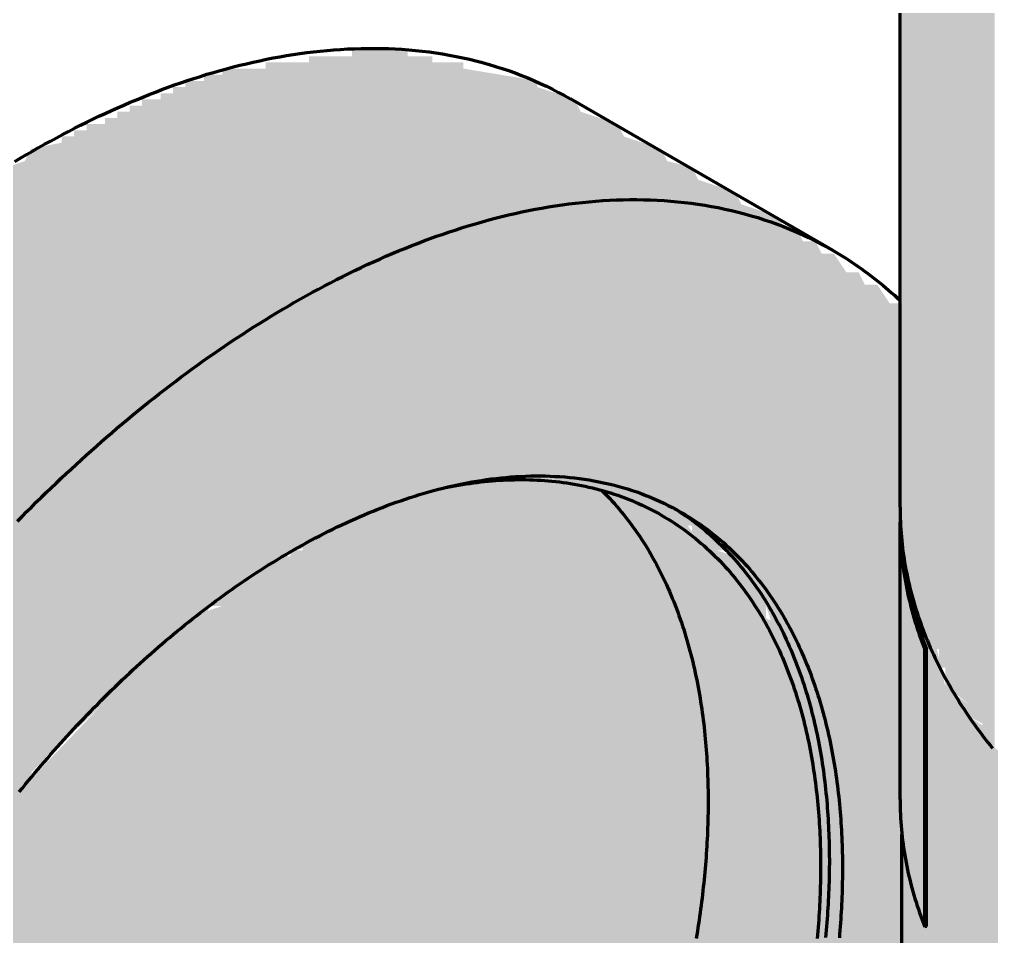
# Model space of a CAD drawing. Header units: millimetres. Extents: x 0 to 420, y 0 to 297.
# Drawn here: x 203.87 to 219.61, y 181.91 to 196.76 of the extents above; entities that cross this region are included whole.
import ezdxf

# ---------------------------------------------------------------- set-up
doc = ezdxf.new("R2010")
doc.units = ezdxf.units.MM
doc.layers.add('01-VISIBLE', color=7, linetype='CONTINUOUS', lineweight=70)
doc.layers.add('13-GRAFICA', color=30, linetype='CONTINUOUS', lineweight=18)

msp = doc.modelspace()

# ---------------------------------------------------------------- hatches: boundary and pattern name
at = {"layer": '13-GRAFICA', "true_color": 0xb21820}
h = msp.add_hatch(color=7, dxfattribs=at)
h.dxf.hatch_style = 1
h.paths.add_polyline_path([(218.4581, 181.1606), (218.3581, 181.1606), (218.2581, 180.8606), (218.1581, 180.8606), (218.1581, 183.6606), (218.2581, 183.6606), (218.2581, 183.1606), (218.3581, 183.1606), (218.3581, 205.5606), (218.2581, 205.5606), (218.2581, 206.2606), (218.1581, 206.2606), (218.1581, 228.5606), (218.2581, 228.5606), (218.4581, 226.5606), (218.4581, 186.7606), (218.4581, 182.1606), (218.4581, 181.3606)])
h = msp.add_hatch(color=7, dxfattribs=at)
h.dxf.hatch_style = 1
h.paths.add_polyline_path([(218.5581, 226.5106), (218.5581, 204.6606), (218.5581, 186.8606), (218.5581, 186.7606), (218.4581, 186.7606), (218.4581, 226.5606)])
h = msp.add_hatch(color=7, dxfattribs=at)
h.dxf.hatch_style = 1
h.paths.add_polyline_path([(219.7581, 224.4606), (219.7581, 224.2606), (219.8581, 224.2606), (221.2581, 222.7606), (221.3581, 222.7606), (221.3581, 201.1606), (221.1581, 201.1606), (220.9581, 201.4606), (220.7581, 201.4606), (220.7581, 201.5606), (220.1581, 202.0606), (220.1581, 202.2606), (219.6581, 202.6606), (219.6581, 184.9606), (220.0581, 184.6606), (220.0581, 184.4606), (220.4581, 184.1606), (220.4581, 183.9606), (220.6581, 183.9606), (220.7581, 183.7606), (220.9581, 183.7606), (221.1581, 183.4606), (221.3581, 183.4606), (221.3581, 183.0606), (221.3581, 179.2606), (221.3581, 172.1939), (220.8581, 172.3606), (220.7581, 172.5606), (220.1581, 172.7606), (220.0581, 172.9606), (219.6581, 173.0606), (219.5581, 173.2606), (219.5581, 185.2606), (219.5581, 202.9606), (219.5581, 224.5606)])
at = {"layer": '13-GRAFICA', "true_color": 0xffffff}
h = msp.add_hatch(color=7, dxfattribs=at)
h.dxf.hatch_style = 1
h.paths.add_polyline_path([(218.2581, 206.2606), (218.2581, 205.5606), (218.3581, 205.5606), (218.3581, 187.7606), (218.2581, 187.7606), (218.2581, 188.0606), (218.1581, 188.0606), (218.1581, 206.2606)])
h = msp.add_hatch(color=7, dxfattribs=at)
h.dxf.hatch_style = 1
h.paths.add_polyline_path([(219.4581, 185.2606), (219.4581, 185.3606), (219.2581, 185.4606), (219.2581, 185.6606), (218.8581, 185.9606), (218.8581, 186.2606), (218.7581, 186.2606), (218.7581, 186.5606), (218.6581, 186.5606), (218.6581, 186.8606), (218.5581, 186.8606), (218.5581, 204.6606), (218.6581, 204.6606), (218.6581, 204.3606), (218.7581, 204.3606), (218.7581, 204.0606), (218.8581, 204.0606), (218.9581, 203.5606), (219.0581, 203.5606), (219.0581, 203.4606), (219.3581, 203.2606), (219.3581, 203.0606), (219.5581, 202.9606), (219.5581, 185.2606)])
at = {"layer": '13-GRAFICA', "true_color": 0x202020}
h = msp.add_hatch(color=7, dxfattribs=at)
h.dxf.hatch_style = 1
h.paths.add_polyline_path([(199.9581, 169.5606), (200.1581, 168.9606), (200.3581, 168.8606), (200.3581, 168.6606), (200.4581, 168.6606), (200.4581, 168.4606), (200.6581, 168.3606), (200.6581, 168.1606), (200.8581, 168.0606), (200.8581, 167.8606), (200.9581, 167.8606), (201.1581, 167.5606), (201.3581, 167.5606), (201.5581, 167.2606), (201.7581, 167.2606), (201.8581, 167.0606), (202.0581, 167.0606), (202.1581, 166.8606), (202.4581, 166.8606), (202.4581, 166.7606), (204.1581, 166.4606), (204.1581, 166.5606), (204.8581, 166.5606), (204.8581, 166.6606), (206.0581, 166.7606), (206.0581, 166.8606), (206.2581, 166.8606), (206.2581, 166.9606), (206.4581, 166.9606), (206.4581, 167.0606), (206.7581, 167.0606), (206.7581, 167.1606), (206.9581, 167.1606), (206.9581, 167.2606), (207.1581, 167.2606), (207.1581, 167.3606), (207.4581, 167.3606), (207.4581, 167.4606), (207.6581, 167.4606), (207.6581, 167.5606), (208.2581, 167.7606), (208.3581, 167.9606), (208.5581, 167.9606), (208.5581, 168.0606), (208.6581, 168.0606), (208.7581, 168.2606), (208.9581, 168.2606), (209.1581, 168.5606), (209.3581, 168.5606), (209.3581, 168.6606), (209.6581, 168.7606), (209.8581, 169.0606), (210.0581, 169.0606), (210.0581, 169.1606), (212.3581, 171.3606), (212.3581, 171.5606), (212.6581, 171.7606), (212.6581, 171.9606), (212.7581, 171.9606), (212.8581, 172.2606), (213.1581, 172.4606), (213.1581, 172.6606), (213.4581, 172.8606), (213.4581, 173.0606), (213.5581, 173.0606), (213.6581, 172.8606), (214.2581, 172.6606), (214.3581, 172.4606), (214.7581, 172.3606), (214.8581, 172.1606), (215.4581, 171.9606), (215.5581, 171.7606), (216.1581, 171.5606), (216.1581, 171.3606), (215.9581, 171.2606), (215.9581, 171.0606), (215.8581, 171.0606), (215.8581, 170.9606), (215.6581, 170.8606), (215.6581, 170.6606), (215.3581, 170.4606), (215.3581, 170.2606), (215.2581, 170.2606), (215.1581, 169.9606), (214.8581, 169.7606), (214.8581, 169.5606), (214.5581, 169.3606), (214.5581, 169.1606), (214.4581, 169.1606), (214.3581, 168.8606), (214.0581, 168.6606), (214.0581, 168.4606), (213.9581, 168.4606), (211.1581, 165.5606), (210.9581, 165.5606), (210.8581, 165.3606), (210.6581, 165.3606), (210.4581, 165.0606), (210.2581, 165.0606), (210.0581, 164.7606), (209.8581, 164.7606), (209.7581, 164.5606), (209.5581, 164.5606), (209.3581, 164.2606), (209.1581, 164.2606), (209.0581, 164.0606), (208.8581, 164.0606), (208.8581, 163.9606), (208.7581, 163.9606), (208.6581, 163.7606), (208.4581, 163.7606), (208.3581, 163.5606), (208.1581, 163.5606), (208.1581, 163.4606), (207.9581, 163.4606), (207.9581, 163.3606), (207.6581, 163.3606), (207.6581, 163.2606), (207.4581, 163.2606), (207.4581, 163.1606), (207.2581, 163.1606), (207.2581, 163.0606), (206.9581, 163.0606), (206.9581, 162.9606), (206.7581, 162.9606), (206.7581, 162.8606), (206.5581, 162.8606), (206.5581, 162.7606), (206.3581, 162.7606), (206.3581, 162.6606), (206.0581, 162.6606), (206.0581, 162.5606), (205.8581, 162.5606), (205.8581, 162.4606), (205.6581, 162.4606), (205.6581, 162.3606), (205.3581, 162.3606), (205.3581, 162.2606), (204.1581, 162.1606), (204.1581, 162.0606), (203.3581, 162.0606), (203.3581, 161.9606), (202.6581, 161.9606), (202.6581, 161.8606), (202.4581, 161.8606), (202.4581, 161.9606), (201.9581, 161.9606), (201.9581, 162.0606), (201.0581, 162.1606), (201.0581, 162.2606), (200.6581, 162.2606), (200.6581, 162.3606), (200.1581, 162.3606), (200.1581, 162.4606), (199.5581, 162.6606), (199.4581, 162.8606), (198.8581, 163.0606), (198.7581, 163.2606), (198.1581, 163.4606), (198.0581, 163.6606), (197.6581, 163.7606), (197.5581, 163.9606), (196.9581, 164.1606), (196.8581, 164.3606), (196.2581, 164.5606), (196.1581, 164.7606), (195.7581, 164.8606), (195.5581, 165.1606), (195.3581, 165.1606), (195.2581, 165.3606), (195.0581, 165.3606), (195.0581, 165.4606), (194.9581, 165.4606), (194.8581, 165.6606), (194.6581, 165.6606), (194.4581, 165.9606), (194.2581, 165.9606), (194.1581, 166.1606), (193.9581, 166.1606), (193.9581, 166.2606), (193.7581, 166.3606), (193.6581, 166.7606), (193.4581, 166.8606), (193.4581, 167.0606), (193.2581, 167.1606), (193.1581, 167.5606), (192.9581, 167.6606), (192.8581, 168.0606), (192.7581, 168.0606), (192.6581, 168.3606), (192.4581, 168.4606), (192.4581, 168.8606), (192.3581, 168.8606), (192.3581, 169.2606), (192.2581, 169.2606), (192.2581, 169.6606), (192.1581, 169.6606), (192.1581, 170.0606), (192.0581, 170.0606), (192.0581, 170.4606), (191.9581, 170.4606), (191.9581, 170.8606), (191.8581, 170.8606), (191.8581, 171.2606), (191.7581, 171.2606), (191.7581, 175.1606), (191.8581, 175.1606), (191.8581, 175.7606), (191.9581, 175.7606), (191.9581, 176.2606), (192.0581, 176.2606), (192.0581, 176.7606), (192.1581, 176.7606), (192.1581, 177.2606), (192.2581, 177.2606), (192.2581, 177.8606), (192.3581, 177.8606), (192.4581, 178.7606), (192.5581, 178.7606), (192.7581, 179.6606), (192.8581, 179.6606), (192.8581, 179.8606), (192.9581, 179.8606), (192.9581, 180.1606), (193.0581, 180.1606), (193.2581, 181.0606), (193.3581, 181.0606), (193.3581, 181.2606), (193.4581, 181.2606), (193.6581, 182.1606), (193.7581, 182.1606), (193.7581, 182.3606), (193.8581, 182.3606), (193.8581, 182.6606), (193.9581, 182.6606), (194.0581, 183.0606), (194.2581, 183.1606), (194.2581, 183.3606), (194.3581, 183.3606), (194.3581, 183.5606), (194.4581, 183.5606), (194.4581, 183.7606), (194.5581, 183.7606), (194.5581, 183.9606), (194.6581, 183.9606), (194.6581, 184.1606), (194.7581, 184.1606), (194.9581, 184.7606), (195.1581, 184.8606), (195.1581, 185.0606), (195.2581, 185.0606), (195.2581, 185.2606), (195.3581, 185.2606), (195.3581, 185.4606), (195.4581, 185.4606), (195.4581, 185.6606), (195.5581, 185.6606), (195.7581, 186.2606), (196.0581, 186.4606), (196.0581, 186.6606), (196.2581, 186.7606), (196.2581, 186.9606), (196.3581, 186.9606), (196.3581, 187.0606), (196.5581, 187.1606), (196.5581, 187.3606), (196.8581, 187.5606), (196.8581, 187.7606), (196.9581, 187.7606), (197.0581, 188.0606), (197.3581, 188.2606), (197.3581, 188.4606), (197.6581, 188.6606), (197.6581, 188.8606), (197.7581, 188.8606), (197.8581, 189.1606), (198.1581, 189.3606), (198.1581, 189.5606), (198.2581, 189.5606), (201.3581, 192.7606), (201.5581, 192.7606), (201.6581, 192.9606), (201.8581, 192.9606), (202.0581, 193.2606), (202.2581, 193.2606), (202.3581, 193.4606), (202.5581, 193.4606), (202.7581, 193.7606), (202.9581, 193.7606), (203.0581, 193.9606), (203.2581, 193.9606), (203.4581, 194.2606), (203.6581, 194.2606), (203.6581, 194.3606), (203.9581, 194.4606), (204.0581, 194.6606), (204.5581, 194.7606), (204.5581, 194.8606), (204.7581, 194.8606), (204.7581, 194.9606), (204.9581, 194.9606), (204.9581, 195.0606), (205.2581, 195.0606), (205.2581, 195.1606), (205.4581, 195.1606), (205.4581, 195.2606), (205.6581, 195.2606), (205.6581, 195.3606), (205.8581, 195.3606), (205.8581, 195.4606), (206.1581, 195.4606), (206.1581, 195.5606), (206.3581, 195.5606), (206.3581, 195.6606), (206.5581, 195.6606), (206.5581, 195.7606), (206.8581, 195.7606), (206.8581, 195.8606), (207.1581, 195.8606), (207.1581, 195.9606), (207.8581, 195.9606), (207.8581, 196.0606), (208.5581, 196.0606), (208.5581, 196.1606), (209.2581, 196.1606), (209.2581, 196.2606), (210.1581, 196.2606), (210.1581, 196.1606), (210.5581, 196.1606), (210.5581, 196.0606), (211.0581, 196.0606), (211.0581, 195.9606), (212.2581, 195.7606), (212.2581, 195.6606), (212.8581, 195.4606), (212.9581, 195.2606), (213.5581, 195.0606), (213.6581, 194.8606), (214.2581, 194.6606), (214.3581, 194.4606), (214.7581, 194.3606), (214.8581, 194.1606), (215.4581, 193.9606), (215.5581, 193.7606), (216.1581, 193.5606), (216.2581, 193.3606), (216.4581, 193.3606), (216.5581, 193.1606), (216.7581, 193.1606), (216.8581, 192.9606), (217.0581, 192.9606), (217.2581, 192.6606), (217.4581, 192.6606), (217.5581, 192.4606), (217.7581, 192.4606), (217.9581, 192.1606), (218.1581, 192.1606), (218.1581, 180.7606), (218.0581, 180.7606), (218.0581, 180.5606), (217.8581, 180.4606), (217.8581, 180.2606), (217.6581, 180.1606), (217.6581, 179.9606), (217.5581, 179.9606), (217.5581, 179.7606), (217.3581, 179.6606), (217.3581, 179.4606), (217.1581, 179.3606), (217.1581, 179.1606), (216.9581, 179.0606), (216.9581, 178.8606), (216.7581, 178.7606), (216.7581, 178.5606), (216.5581, 178.4606), (216.5581, 178.2606), (216.3581, 178.1606), (216.3581, 177.9606), (216.1581, 177.8606), (216.1581, 177.6606), (215.9581, 177.5606), (215.9581, 177.3606), (215.7581, 177.2606), (215.8581, 177.7606), (215.9581, 177.7606), (215.9581, 178.0606), (216.0581, 178.0606), (216.0581, 178.3606), (216.1581, 178.3606), (216.2581, 178.8606), (216.3581, 178.8606), (216.3581, 179.1606), (216.4581, 179.1606), (216.5581, 180.2606), (216.6581, 180.2606), (216.6581, 180.7606), (216.7581, 180.7606), (216.7581, 181.2606), (216.8581, 181.2606), (216.8581, 181.7606), (216.9581, 181.7606), (216.9581, 184.3606), (216.8581, 184.3606), (216.8581, 184.7606), (216.7581, 184.7606), (216.7581, 185.1606), (216.6581, 185.1606), (216.6581, 185.5606), (216.5581, 185.5606), (216.4581, 186.4606), (216.2581, 186.5606), (216.1581, 186.9606), (216.0581, 186.9606), (215.9581, 187.2606), (215.7581, 187.3606), (215.6581, 187.7606), (215.4581, 187.8606), (215.3581, 188.1606), (215.1581, 188.1606), (214.9581, 188.4606), (214.7581, 188.4606), (214.7581, 188.5606), (214.6581, 188.5606), (214.5581, 188.7606), (214.3581, 188.7606), (214.2581, 188.9606), (214.0581, 188.9606), (214.0581, 189.0606), (213.5581, 189.0606), (213.5581, 189.1606), (213.1581, 189.1606), (213.1581, 189.2606), (212.6581, 189.2606), (212.6581, 189.3606), (210.6581, 189.1606), (210.6581, 189.0606), (210.2581, 189.0606), (210.2581, 188.9606), (210.0581, 188.9606), (210.0581, 188.8606), (209.7581, 188.8606), (209.7581, 188.7606), (209.5581, 188.7606), (209.5581, 188.6606), (209.3581, 188.6606), (209.3581, 188.5606), (209.1581, 188.5606), (209.1581, 188.4606), (208.8581, 188.4606), (208.8581, 188.3606), (208.6581, 188.3606), (208.6581, 188.2606), (208.0581, 188.0606), (207.8581, 187.7606), (207.6581, 187.7606), (207.5581, 187.5606), (207.3581, 187.5606), (207.1581, 187.2606), (206.9581, 187.2606), (206.8581, 187.0606), (206.6581, 187.0606), (206.4581, 186.7606), (206.2581, 186.7606), (206.2581, 186.6606), (204.0581, 184.5606), (204.0581, 184.3606), (203.7581, 184.1606), (203.7581, 183.9606), (203.5581, 183.8606), (203.5581, 183.6606), (203.2581, 183.4606), (203.2581, 183.2606), (202.9581, 183.0606), (202.9581, 182.8606), (202.7581, 182.7606), (202.7581, 182.5606), (202.6581, 182.5606), (202.6581, 182.4606), (202.4581, 182.3606), (202.4581, 182.1606), (202.2581, 182.0606), (202.2581, 181.8606), (202.1581, 181.8606), (202.1581, 181.6606), (202.0581, 181.6606), (202.0581, 181.4606), (201.9581, 181.4606), (201.9581, 181.2606), (201.8581, 181.2606), (201.6581, 180.6606), (201.4581, 180.5606), (201.4581, 180.3606), (201.3581, 180.3606), (201.3581, 180.1606), (201.2581, 180.1606), (201.2581, 179.9606), (201.1581, 179.9606), (201.1581, 179.7606), (201.0581, 179.7606), (201.0581, 179.5606), (200.9581, 179.5606), (200.9581, 179.3606), (200.8581, 179.3606), (200.8581, 179.0606), (200.7581, 179.0606), (200.7581, 178.7606), (200.6581, 178.7606), (200.6581, 178.5606), (200.5581, 178.5606), (200.5581, 178.2606), (200.4581, 178.2606), (200.2581, 177.3606), (200.1581, 177.3606), (200.0581, 176.8606), (199.9581, 176.8606), (199.8581, 175.9606), (199.7581, 175.9606), (199.7581, 175.3606), (199.6581, 175.3606), (199.6581, 174.8606), (199.5581, 174.8606), (199.5581, 174.3606), (199.4581, 174.3606), (199.4581, 171.2606), (199.5581, 171.2606), (199.5581, 170.8606), (199.6581, 170.8606), (199.6581, 170.4606), (199.7581, 170.4606), (199.7581, 169.9606), (199.8581, 169.9606), (199.8581, 169.5606)])
at = {"layer": '13-GRAFICA', "true_color": 0xa5a8ac}
h = msp.add_hatch(color=7, dxfattribs=at)
h.dxf.hatch_style = 1
h.paths.add_polyline_path([(202.4581, 166.7606), (202.4581, 166.8606), (202.1581, 166.8606), (202.0581, 167.0606), (201.8581, 167.0606), (201.7581, 167.2606), (201.5581, 167.2606), (201.3581, 167.5606), (201.1581, 167.5606), (201.1581, 167.6606), (200.8581, 167.8606), (200.8581, 168.0606), (200.6581, 168.1606), (200.6581, 168.3606), (200.4581, 168.4606), (200.3581, 168.8606), (200.1581, 168.9606), (200.1581, 169.1606), (200.0581, 169.1606), (200.0581, 169.3606), (199.9581, 169.3606), (199.9581, 169.5606), (199.8581, 169.5606), (199.7581, 170.4606), (199.6581, 170.4606), (199.6581, 170.8606), (199.5581, 170.8606), (199.5581, 171.2606), (199.4581, 171.2606), (199.4581, 174.3606), (199.5581, 174.3606), (199.5581, 174.8606), (199.6581, 174.8606), (199.6581, 175.3606), (199.7581, 175.3606), (199.8581, 176.4606), (199.9581, 176.4606), (199.9581, 176.8606), (200.0581, 176.8606), (200.0581, 177.1606), (200.1581, 177.1606), (200.1581, 177.3606), (200.2581, 177.3606), (200.2581, 177.6606), (200.3581, 177.6606), (200.5581, 178.5606), (200.6581, 178.5606), (200.6581, 178.7606), (200.7581, 178.7606), (200.8581, 179.3606), (200.9581, 179.3606), (200.9581, 179.5606), (201.0581, 179.5606), (201.0581, 179.7606), (201.1581, 179.7606), (201.1581, 179.9606), (201.2581, 179.9606), (201.4581, 180.5606), (201.6581, 180.6606), (201.6581, 180.8606), (201.7581, 180.8606), (201.7581, 181.0606), (201.8581, 181.0606), (201.8581, 181.2606), (201.9581, 181.2606), (201.9581, 181.4606), (202.0581, 181.4606), (202.2581, 182.0606), (202.3581, 182.0606), (202.4581, 182.3606), (202.7581, 182.5606), (202.7581, 182.7606), (202.8581, 182.7606), (202.9581, 183.0606), (203.2581, 183.2606), (203.2581, 183.4606), (203.5581, 183.6606), (203.5581, 183.8606), (203.6581, 183.8606), (203.7581, 184.1606), (204.0581, 184.3606), (204.0581, 184.5606), (204.1581, 184.5606), (206.2581, 186.7606), (206.4581, 186.7606), (206.6581, 187.0606), (206.8581, 187.0606), (206.8581, 187.1606), (207.1581, 187.2606), (207.3581, 187.5606), (207.5581, 187.5606), (207.6581, 187.7606), (207.8581, 187.7606), (208.0581, 188.0606), (208.2581, 188.0606), (208.2581, 188.1606), (208.4581, 188.1606), (208.4581, 188.2606), (208.6581, 188.2606), (208.6581, 188.3606), (208.8581, 188.3606), (208.8581, 188.4606), (209.1581, 188.4606), (209.1581, 188.5606), (209.3581, 188.5606), (209.3581, 188.6606), (209.5581, 188.6606), (209.5581, 188.7606), (209.7581, 188.7606), (209.7581, 188.8606), (210.0581, 188.8606), (210.0581, 188.9606), (210.2581, 188.9606), (210.2581, 189.0606), (210.6581, 189.0606), (210.6581, 189.1606), (212.6581, 189.3606), (212.6581, 189.2606), (213.1581, 189.2606), (213.1581, 189.1606), (213.5581, 189.1606), (213.5581, 189.0606), (214.0581, 189.0606), (214.0581, 188.9606), (214.2581, 188.9606), (214.3581, 188.7606), (214.5581, 188.7606), (214.7581, 188.4606), (214.9581, 188.4606), (215.1581, 188.1606), (215.4581, 188.0606), (215.4581, 187.8606), (215.6581, 187.7606), (215.7581, 187.3606), (215.9581, 187.2606), (215.9581, 187.0606), (216.1581, 186.9606), (216.2581, 186.5606), (216.4581, 186.4606), (216.5581, 185.5606), (216.6581, 185.5606), (216.6581, 185.1606), (216.7581, 185.1606), (216.7581, 184.7606), (216.8581, 184.7606), (216.8581, 184.3606), (216.9581, 184.3606), (216.9581, 181.7606), (216.8581, 181.7606), (216.8581, 181.2606), (216.7581, 181.2606), (216.7581, 180.7606), (216.6581, 180.7606), (216.6581, 180.2606), (216.5581, 180.2606), (216.4581, 179.1606), (216.3581, 179.1606), (216.3581, 178.8606), (216.2581, 178.8606), (216.2581, 178.5606), (216.1581, 178.5606), (216.1581, 178.3606), (216.0581, 178.3606), (216.0581, 178.0606), (215.9581, 178.0606), (215.9581, 177.7606), (215.8581, 177.7606), (215.8581, 177.4606), (215.7581, 177.4606), (215.7581, 177.2606), (215.6581, 177.2606), (215.5581, 176.7606), (215.3581, 176.6606), (215.3581, 176.4606), (215.1581, 176.3606), (215.1581, 176.1606), (215.0581, 176.1606), (214.9581, 175.8606), (214.8581, 175.8606), (214.8581, 175.9606), (214.4581, 176.0606), (214.3581, 176.2606), (213.7581, 176.4606), (213.6581, 176.6606), (213.0581, 176.8606), (212.9581, 177.0606), (212.5581, 177.1606), (212.4581, 177.3606), (211.8581, 177.5606), (211.7581, 177.7606), (211.5581, 177.7606), (211.5581, 177.8606), (211.1581, 177.9606), (211.0581, 178.1606), (210.4581, 178.3606), (210.3581, 178.5606), (209.9581, 178.6606), (209.9581, 178.9606), (209.8581, 178.9606), (209.7581, 179.3606), (209.5581, 179.3606), (209.5581, 179.4606), (209.2581, 179.5606), (209.2581, 179.6606), (208.5581, 179.6606), (208.5581, 179.5606), (208.1581, 179.4606), (208.0581, 179.2606), (207.8581, 179.2606), (207.8581, 179.1606), (207.6581, 179.0606), (207.6581, 178.8606), (207.3581, 178.6606), (207.3581, 178.4606), (207.2581, 178.4606), (207.2581, 178.2606), (207.1581, 178.2606), (207.1581, 178.0606), (207.0581, 178.0606), (207.0581, 177.7606), (206.9581, 177.7606), (206.8581, 176.7606), (206.9581, 176.7606), (207.0581, 176.2606), (207.3581, 176.1606), (207.4581, 175.9606), (207.7581, 175.9606), (207.7581, 175.8606), (208.4581, 175.9606), (208.4581, 175.8606), (209.0581, 175.6606), (209.1581, 175.4606), (209.7581, 175.2606), (209.8581, 175.0606), (210.2581, 174.9606), (210.3581, 174.7606), (210.9581, 174.5606), (211.0581, 174.3606), (211.6581, 174.1606), (211.7581, 173.9606), (212.1581, 173.8606), (212.2581, 173.6606), (212.4581, 173.6606), (212.4581, 173.5606), (212.8581, 173.4606), (212.9581, 173.2606), (213.3581, 173.1606), (213.4581, 172.8606), (213.3581, 172.8606), (213.3581, 172.7606), (213.1581, 172.6606), (213.1581, 172.4606), (212.8581, 172.2606), (212.8581, 172.0606), (212.7581, 172.0606), (212.6581, 171.7606), (212.3581, 171.5606), (212.3581, 171.3606), (212.2581, 171.3606), (210.0581, 169.0606), (209.8581, 169.0606), (209.6581, 168.7606), (209.4581, 168.7606), (209.3581, 168.5606), (209.1581, 168.5606), (208.9581, 168.2606), (208.7581, 168.2606), (208.7581, 168.1606), (208.6581, 168.1606), (208.5581, 167.9606), (208.3581, 167.9606), (208.2581, 167.7606), (208.0581, 167.7606), (208.0581, 167.6606), (207.8581, 167.6606), (207.8581, 167.5606), (207.6581, 167.5606), (207.6581, 167.4606), (207.4581, 167.4606), (207.4581, 167.3606), (207.1581, 167.3606), (207.1581, 167.2606), (206.9581, 167.2606), (206.9581, 167.1606), (206.7581, 167.1606), (206.7581, 167.0606), (206.4581, 167.0606), (206.4581, 166.9606), (206.2581, 166.9606), (206.2581, 166.8606), (206.0581, 166.8606), (206.0581, 166.7606), (205.5581, 166.7606), (205.5581, 166.6606), (204.8581, 166.6606), (204.8581, 166.5606), (203.8581, 166.4606), (203.8581, 166.5606), (203.3581, 166.5606), (203.3581, 166.6606)])
at = {"layer": '13-GRAFICA', "true_color": 0xffffff}
h = msp.add_hatch(color=7, dxfattribs=at)
h.dxf.hatch_style = 1
h.paths.add_polyline_path([(218.1581, 188.0606), (218.2581, 188.0606), (218.2581, 187.7606), (218.3581, 187.7606), (218.3581, 183.1606), (218.2581, 183.1606), (218.2581, 183.6606), (218.1581, 183.6606)])
at = {"layer": '13-GRAFICA', "true_color": 0xb21820}
h = msp.add_hatch(color=7, dxfattribs=at)
h.dxf.hatch_style = 1
h.paths.add_polyline_path([(218.9581, 173.4606), (218.8581, 173.6606), (218.6581, 173.6606), (218.6581, 173.7606), (218.5581, 173.8106), (218.5581, 174.4806), (218.8581, 174.6606), (218.8581, 181.1606), (218.7581, 181.1606), (218.7581, 181.4606), (218.5581, 181.3939), (218.5581, 182.1606), (218.5581, 186.7606), (218.5581, 186.8606), (218.6581, 186.8606), (218.8581, 185.9606), (218.9581, 185.9606), (218.9581, 185.8606), (219.2581, 185.6606), (219.2581, 185.4606), (219.5581, 185.2606), (219.5581, 173.2606)])
at = {"layer": '13-GRAFICA', "true_color": 0xffffff}
h = msp.add_hatch(color=7, dxfattribs=at)
h.dxf.hatch_style = 1
h.paths.add_polyline_path([(218.4581, 186.7606), (218.5581, 186.7606), (218.5581, 182.1606), (218.4581, 182.1606)])
at = {"layer": '13-GRAFICA', "true_color": 0xb21820}
h = msp.add_hatch(color=7, dxfattribs=at)
h.dxf.hatch_style = 1
h.paths.add_polyline_path([(218.4581, 181.3606), (218.4581, 182.1606), (218.5581, 182.1606), (218.5581, 181.3939)])

# ---------------------------------------------------------------- linework, layer by layer
at = {"layer": '01-VISIBLE'}
for p, q in [((218.1262, 188.8596), (218.1262, 206.5373)), ((217.0349, 193.0181), (212.7923, 195.4676)), ((218.1262, 184.1239), (218.1262, 188.6146)), ((218.5567, 186.5607), (218.5275, 186.5568)), ((218.5275, 182.0661), (218.5275, 186.5568)), ((218.5567, 182.0699), (218.5567, 186.5607)), ((218.1562, 180.7885), (218.1562, 183.558)), ((218.5567, 182.0699), (218.5275, 182.0661))]:
    msp.add_line(p, q, dxfattribs=at)
for points in [[(203.7992, 194.4578), (203.894, 194.5142), (203.9892, 194.5701), (204.0847, 194.6253), (204.1806, 194.6799), (204.2769, 194.7338), (204.3736, 194.787), (204.4706, 194.8396), (204.568, 194.8915), (204.6658, 194.9427), (204.7639, 194.9932), (204.8624, 195.043), (204.9612, 195.092), (205.0605, 195.1403), (205.1601, 195.1878), (205.26, 195.2346), (205.3603, 195.2806), (205.461, 195.3258), (205.562, 195.3701), (205.6634, 195.4137), (205.7652, 195.4564), (205.8673, 195.4983), (205.9697, 195.5393), (206.0725, 195.5794), (206.1757, 195.6186), (206.2792, 195.657), (206.383, 195.6943), (206.4872, 195.7308), (206.5917, 195.7662), (206.6965, 195.8007), (206.8016, 195.8342), (206.9071, 195.8667), (207.0129, 195.8981), (207.119, 195.9285), (207.2254, 195.9578), (207.332, 195.986), (207.439, 196.0131), (207.5463, 196.0391), (207.6538, 196.0639), (207.7616, 196.0875), (207.8696, 196.11), (207.9779, 196.1312), (208.0865, 196.1512), (208.1952, 196.1699), (208.3042, 196.1873), (208.4134, 196.2034), (208.5227, 196.2182), (208.6323, 196.2316), (208.742, 196.2436), (208.8518, 196.2542), (208.9618, 196.2635), (209.0718, 196.2712), (209.182, 196.2775), (209.2923, 196.2822), (209.4026, 196.2855), (209.5129, 196.2872), (209.6233, 196.2873), (209.7336, 196.2858), (209.8439, 196.2827), (209.9542, 196.278), (210.0643, 196.2715), (210.1744, 196.2634), (210.2843, 196.2536), (210.3941, 196.2421), (210.5036, 196.2288), (210.6129, 196.2137), (210.722, 196.1968), (210.8307, 196.1782), (210.9392, 196.1577), (211.0472, 196.1353), (211.1549, 196.1111), (211.2621, 196.0851), (211.3689, 196.0572), (211.4752, 196.0274), (211.5809, 195.9957), (211.686, 195.9621), (211.7905, 195.9266), (211.8943, 195.8892), (211.9974, 195.8499), (212.0998, 195.8086), (212.2013, 195.7655), (212.3021, 195.7206), (212.402, 195.6737), (212.501, 195.6249), (212.5991, 195.5743), (212.6962, 195.5219), (212.7923, 195.4676)], [(203.8384, 188.6299), (203.9158, 188.7086), (203.9935, 188.787), (204.0715, 188.865), (204.1499, 188.9427), (204.2286, 189.02), (204.3077, 189.097), (204.3871, 189.1736), (204.4669, 189.2499), (204.547, 189.3258), (204.6274, 189.4013), (204.7082, 189.4765), (204.7893, 189.5513), (204.8708, 189.6257), (204.9527, 189.6997), (205.0349, 189.7733), (205.1174, 189.8466), (205.2003, 189.9194), (205.2835, 189.9919), (205.3671, 190.0639), (205.4511, 190.1356), (205.5354, 190.2068), (205.62, 190.2776), (205.7051, 190.3479), (205.7904, 190.4179), (205.8761, 190.4874), (205.9622, 190.5564), (206.0487, 190.625), (206.1354, 190.6932), (206.2226, 190.7609), (206.3101, 190.8281), (206.398, 190.8949), (206.4862, 190.9611), (206.5748, 191.0269), (206.6637, 191.0923), (206.7531, 191.1571), (206.8427, 191.2214), (206.9328, 191.2852), (207.0232, 191.3485), (207.114, 191.4112), (207.2051, 191.4735), (207.2966, 191.5351), (207.3885, 191.5963), (207.4807, 191.6569), (207.5733, 191.7169), (207.6663, 191.7763), (207.7596, 191.8352), (207.8533, 191.8935), (207.9474, 191.9512), (208.0418, 192.0083), (208.1366, 192.0648), (208.2318, 192.1206), (208.3274, 192.1758), (208.4233, 192.2304), (208.5196, 192.2843), (208.6162, 192.3375), (208.7132, 192.3901), (208.8106, 192.442), (208.9084, 192.4932), (209.0065, 192.5437), (209.105, 192.5935), (209.2039, 192.6425), (209.3031, 192.6908), (209.4027, 192.7383), (209.5026, 192.7851), (209.603, 192.8311), (209.7036, 192.8763), (209.8047, 192.9207), (209.9061, 192.9642), (210.0078, 193.0069), (210.1099, 193.0488), (210.2124, 193.0898), (210.3152, 193.1299), (210.4183, 193.1692), (210.5218, 193.2075), (210.6256, 193.2448), (210.7298, 193.2813), (210.8343, 193.3168), (210.9391, 193.3512), (211.0443, 193.3847), (211.1497, 193.4172), (211.2555, 193.4486), (211.3616, 193.479), (211.468, 193.5083), (211.5747, 193.5365), (211.6817, 193.5636), (211.7889, 193.5896), (211.8964, 193.6144), (212.0042, 193.638), (212.1123, 193.6605), (212.2206, 193.6817), (212.3291, 193.7017), (212.4379, 193.7204), (212.5468, 193.7378), (212.656, 193.7539), (212.7654, 193.7687), (212.8749, 193.7821), (212.9846, 193.7941), (213.0944, 193.8048), (213.2044, 193.814), (213.3145, 193.8217), (213.4247, 193.828), (213.5349, 193.8327), (213.6452, 193.836), (213.7556, 193.8377), (213.8659, 193.8378), (213.9763, 193.8363), (214.0866, 193.8332), (214.1968, 193.8285), (214.307, 193.822), (214.417, 193.8139), (214.5269, 193.8041), (214.6367, 193.7926), (214.7462, 193.7793), (214.8556, 193.7642), (214.9646, 193.7473), (215.0734, 193.7287), (215.1818, 193.7082), (215.2899, 193.6858), (215.3976, 193.6616), (215.5048, 193.6356), (215.6115, 193.6077), (215.7178, 193.5779), (215.8235, 193.5462), (215.9286, 193.5126), (216.0331, 193.4771), (216.1369, 193.4397), (216.24, 193.4004), (216.3424, 193.3592), (216.444, 193.3161), (216.5448, 193.2711), (216.6447, 193.2242), (216.7437, 193.1755), (216.8417, 193.1249), (216.9388, 193.0724), (217.0349, 193.0181)], [(217.0349, 193.0181), (217.0884, 192.9869), (217.1415, 192.9551), (217.1944, 192.9227), (217.2468, 192.8897), (217.2989, 192.8562), (217.3507, 192.8222), (217.4021, 192.7876), (217.4531, 192.7524), (217.5037, 192.7168), (217.554, 192.6806), (217.6039, 192.6438), (217.6534, 192.6066), (217.7025, 192.5688), (217.7512, 192.5305), (217.7995, 192.4918), (217.8474, 192.4525), (217.8949, 192.4127), (217.942, 192.3725), (217.9887, 192.3317), (218.0349, 192.2905), (218.0808, 192.2488), (218.1262, 192.2067)], [(203.8699, 184.2496), (203.92, 184.3113), (203.9703, 184.3728), (204.0209, 184.434), (204.0717, 184.4951), (204.1228, 184.556), (204.1741, 184.6167), (204.2256, 184.6771), (204.2774, 184.7374), (204.3295, 184.7974), (204.3817, 184.8573), (204.4343, 184.9169), (204.487, 184.9763), (204.54, 185.0355), (204.5933, 185.0945), (204.6467, 185.1532), (204.7005, 185.2118), (204.7544, 185.2701), (204.8087, 185.3282), (204.8631, 185.386), (204.9178, 185.4436), (204.9728, 185.501), (205.028, 185.5582), (205.0834, 185.6151), (205.1391, 185.6717), (205.1951, 185.7282), (205.2513, 185.7843), (205.3077, 185.8403), (205.3644, 185.896), (205.4213, 185.9514), (205.4785, 186.0066), (205.5359, 186.0615), (205.5936, 186.1161), (205.6515, 186.1705), (205.7097, 186.2246), (205.7681, 186.2785), (205.8268, 186.332), (205.8857, 186.3853), (205.9449, 186.4384), (206.0043, 186.4911), (206.064, 186.5436), (206.1239, 186.5957), (206.1841, 186.6476), (206.2446, 186.6992), (206.3053, 186.7504), (206.3662, 186.8014), (206.4274, 186.8521), (206.4889, 186.9024), (206.5506, 186.9525), (206.6126, 187.0022), (206.6748, 187.0516), (206.7373, 187.1006), (206.8, 187.1494), (206.8631, 187.1978), (206.9263, 187.2459), (206.9898, 187.2936), (207.0536, 187.341), (207.1177, 187.388), (207.182, 187.4346), (207.2465, 187.481), (207.3114, 187.5269), (207.3765, 187.5725), (207.4418, 187.6176), (207.5074, 187.6624), (207.5733, 187.7069), (207.6395, 187.7509), (207.7059, 187.7945), (207.7725, 187.8377), (207.8395, 187.8805), (207.9067, 187.9229), (207.9742, 187.9649), (208.0419, 188.0064), (208.1099, 188.0475), (208.1781, 188.0882), (208.2467, 188.1284), (208.3155, 188.1681), (208.3845, 188.2074), (208.4539, 188.2462), (208.5235, 188.2846), (208.5933, 188.3224), (208.6634, 188.3598), (208.7338, 188.3967), (208.8045, 188.433), (208.8754, 188.4688), (208.9466, 188.5042), (209.018, 188.5389), (209.0897, 188.5732), (209.1617, 188.6068), (209.2339, 188.6399), (209.3064, 188.6725), (209.3791, 188.7044), (209.4521, 188.7358), (209.5254, 188.7665), (209.5989, 188.7967), (209.6727, 188.8262), (209.7467, 188.8551), (209.821, 188.8833), (209.8955, 188.9109), (209.9702, 188.9378), (210.0452, 188.9641), (210.1205, 188.9896), (210.1959, 189.0144), (210.2717, 189.0386), (210.3476, 189.0619), (210.4238, 189.0846), (210.5001, 189.1064), (210.5767, 189.1276), (210.6536, 189.1479), (210.7306, 189.1674), (210.8078, 189.1861), (210.8852, 189.2039), (210.9628, 189.2209), (211.0406, 189.2371), (211.1186, 189.2524), (211.1967, 189.2668), (211.275, 189.2802), (211.3535, 189.2928), (211.4321, 189.3044), (211.5108, 189.315), (211.5897, 189.3247), (211.6687, 189.3333), (211.7478, 189.341), (211.8269, 189.3476), (211.9062, 189.3532), (211.9855, 189.3577), (212.0649, 189.3611), (212.1443, 189.3635), (212.2238, 189.3647), (212.3032, 189.3648), (212.3827, 189.3637), (212.4621, 189.3615), (212.5415, 189.358), (212.6208, 189.3534), (212.7, 189.3476), (212.7792, 189.3405), (212.8582, 189.3322), (212.9371, 189.3226), (213.0158, 189.3118), (213.0943, 189.2996), (213.1726, 189.2862), (213.2507, 189.2714), (213.3285, 189.2554), (213.406, 189.2379), (213.4832, 189.2192), (213.5601, 189.1991), (213.6366, 189.1776), (213.7127, 189.1548), (213.7884, 189.1306), (213.8636, 189.105), (213.9384, 189.0781), (214.0126, 189.0498), (214.0863, 189.0201), (214.1594, 188.9891), (214.232, 188.9567), (214.3039, 188.923), (214.3752, 188.8879), (214.4458, 188.8515), (214.5157, 188.8137), (214.5849, 188.7746)], [(210.7438, 189.1706), (210.8032, 189.1827), (210.8627, 189.1943), (210.9223, 189.2053), (210.9821, 189.2158), (211.0419, 189.2258), (211.1018, 189.2352), (211.1618, 189.2441), (211.2219, 189.2523), (211.282, 189.26), (211.3423, 189.2672), (211.4026, 189.2737), (211.4629, 189.2796), (211.5233, 189.285), (211.5838, 189.2897), (211.6443, 189.2938), (211.7048, 189.2972), (211.7654, 189.3), (211.826, 189.3022), (211.8866, 189.3037), (211.9473, 189.3046), (212.0079, 189.3048), (212.0686, 189.3043), (212.1292, 189.3031), (212.1898, 189.3012), (212.2504, 189.2986), (212.311, 189.2953), (212.3715, 189.2913), (212.4319, 189.2866), (212.4923, 189.2811), (212.5527, 189.2749), (212.6129, 189.268), (212.6731, 189.2603), (212.7331, 189.2518), (212.7931, 189.2426), (212.8529, 189.2327), (212.9126, 189.2219), (212.9721, 189.2104), (213.0315, 189.198), (213.0907, 189.1849), (213.1497, 189.171), (213.2086, 189.1563), (213.2672, 189.1408), (213.3256, 189.1245), (213.3838, 189.1074), (213.4417, 189.0895), (213.4994, 189.0707), (213.5568, 189.0512), (213.6139, 189.0308), (213.6708, 189.0097), (213.7273, 188.9877), (213.7835, 188.9649), (213.8394, 188.9413), (213.8949, 188.9169), (213.9501, 188.8917), (214.0049, 188.8657), (214.0593, 188.8389), (214.1133, 188.8114), (214.1669, 188.783), (214.22, 188.7538), (214.2728, 188.7239)], [(213.2952, 189.1331), (213.3378, 189.0907), (213.3799, 189.0478), (213.4214, 189.0043), (213.4623, 188.9602), (213.5026, 188.9156), (213.5424, 188.8705), (213.5815, 188.8248), (213.6201, 188.7787), (213.658, 188.7321), (213.6954, 188.685), (213.7321, 188.6374), (213.7683, 188.5894), (213.8039, 188.5409), (213.8389, 188.492), (213.8733, 188.4427), (213.9071, 188.393), (213.9403, 188.3428), (213.9729, 188.2923), (214.0049, 188.2414), (214.0364, 188.1902), (214.0673, 188.1386), (214.0975, 188.0867), (214.1273, 188.0344), (214.1564, 187.9818), (214.185, 187.9289), (214.213, 187.8757), (214.2404, 187.8222), (214.2673, 187.7684), (214.2936, 187.7144), (214.3194, 187.6601), (214.3447, 187.6055), (214.3693, 187.5507), (214.3935, 187.4956), (214.4171, 187.4403), (214.4402, 187.3848), (214.4627, 187.329), (214.4848, 187.2731), (214.5063, 187.217), (214.5273, 187.1606), (214.5478, 187.1041), (214.5678, 187.0474), (214.5873, 186.9905), (214.6063, 186.9335), (214.6248, 186.8763), (214.6428, 186.8189), (214.6603, 186.7614), (214.6774, 186.7037), (214.694, 186.646), (214.7101, 186.588), (214.7258, 186.53), (214.741, 186.4718), (214.7557, 186.4135), (214.77, 186.3551), (214.7839, 186.2966), (214.7973, 186.238), (214.8103, 186.1793), (214.8228, 186.1205), (214.8349, 186.0616), (214.8466, 186.0026), (214.8579, 185.9436), (214.8687, 185.8844), (214.8792, 185.8252), (214.8892, 185.7659), (214.8989, 185.7066), (214.9081, 185.6472), (214.9169, 185.5877), (214.9254, 185.5282), (214.9334, 185.4686), (214.9411, 185.4089), (214.9484, 185.3493), (214.9553, 185.2895), (214.9619, 185.2298), (214.9681, 185.17), (214.9739, 185.1101), (214.9793, 185.0502), (214.9844, 184.9903), (214.9892, 184.9304), (214.9936, 184.8704), (214.9976, 184.8104), (215.0013, 184.7504), (215.0047, 184.6904), (215.0077, 184.6303), (215.0104, 184.5703), (215.0127, 184.5102), (215.0147, 184.4501), (215.0164, 184.39), (215.0178, 184.3299), (215.0188, 184.2698), (215.0196, 184.2097), (215.02, 184.1495), (215.0201, 184.0894), (215.0199, 184.0293), (215.0194, 183.9692), (215.0186, 183.909), (215.0175, 183.8489), (215.0161, 183.7888), (215.0143, 183.7287), (215.0124, 183.6686), (215.0101, 183.6085), (215.0075, 183.5485), (215.0046, 183.4884), (215.0015, 183.4284), (214.998, 183.3683), (214.9943, 183.3083), (214.9904, 183.2483), (214.9861, 183.1884), (214.9816, 183.1284), (214.9768, 183.0685), (214.9717, 183.0086), (214.9664, 182.9487), (214.9608, 182.8888), (214.9549, 182.829), (214.9488, 182.7692), (214.9424, 182.7094), (214.9358, 182.6496), (214.9289, 182.5899), (214.9218, 182.5302), (214.9144, 182.4705), (214.9068, 182.4109), (214.8989, 182.3513), (214.8908, 182.2917), (214.8824, 182.2321), (214.8738, 182.1726), (214.865, 182.1132), (214.8559, 182.0537), (214.8466, 181.9943), (214.837, 181.935), (214.8273, 181.8756)], [(214.4779, 188.8343), (214.5288, 188.8024), (214.5792, 188.7698), (214.6292, 188.7365), (214.6787, 188.7024), (214.7276, 188.6677), (214.7761, 188.6323), (214.8241, 188.5962), (214.8716, 188.5594), (214.9185, 188.522), (214.9649, 188.4839), (215.0108, 188.4452), (215.0562, 188.4058), (215.101, 188.3658), (215.1452, 188.3252), (215.1889, 188.2841), (215.232, 188.2423), (215.2746, 188.1999), (215.3166, 188.157), (215.3581, 188.1136), (215.3989, 188.0696), (215.4392, 188.025), (215.4789, 187.98), (215.518, 187.9345), (215.5566, 187.8884), (215.5945, 187.8419), (215.6319, 187.7949), (215.6687, 187.7474), (215.7049, 187.6995), (215.7405, 187.6512), (215.7756, 187.6024), (215.81, 187.5533), (215.8439, 187.5037), (215.8772, 187.4537), (215.9099, 187.4034), (215.9421, 187.3527), (215.9736, 187.3016), (216.0046, 187.2502), (216.0351, 187.1984), (216.0649, 187.1463), (216.0942, 187.0939), (216.123, 187.0412), (216.1512, 186.9882), (216.1788, 186.9349), (216.2059, 186.8813), (216.2324, 186.8274), (216.2584, 186.7733), (216.2838, 186.7189), (216.3088, 186.6643), (216.3331, 186.6094), (216.357, 186.5543), (216.3803, 186.499), (216.4032, 186.4434), (216.4255, 186.3877), (216.4472, 186.3317), (216.4685, 186.2756), (216.4893, 186.2192), (216.5096, 186.1627), (216.5294, 186.106), (216.5487, 186.0492), (216.5675, 185.9922), (216.5859, 185.935), (216.6037, 185.8777), (216.6211, 185.8202), (216.638, 185.7626), (216.6545, 185.7048), (216.6705, 185.647), (216.6861, 185.589), (216.7012, 185.5309), (216.7158, 185.4726), (216.73, 185.4143), (216.7438, 185.3558), (216.7572, 185.2973), (216.7701, 185.2387), (216.7826, 185.1799), (216.7947, 185.1211), (216.8063, 185.0622), (216.8176, 185.0032), (216.8284, 184.9442), (216.8389, 184.885), (216.8489, 184.8258), (216.8585, 184.7666), (216.8678, 184.7072), (216.8767, 184.6479), (216.8851, 184.5884), (216.8932, 184.5289), (216.9009, 184.4694), (216.9083, 184.4098), (216.9153, 184.3501), (216.9219, 184.2905), (216.9281, 184.2307), (216.934, 184.171), (216.9396, 184.1112), (216.9447, 184.0514), (216.9496, 183.9915), (216.9541, 183.9317), (216.9582, 183.8717), (216.962, 183.8118), (216.9655, 183.7519), (216.9686, 183.6919), (216.9714, 183.6319), (216.9739, 183.5719), (216.976, 183.5119), (216.9779, 183.4519), (216.9794, 183.3919), (216.9806, 183.3319), (216.9815, 183.2718), (216.982, 183.2118), (216.9823, 183.1517), (216.9823, 183.0917), (216.9819, 183.0316), (216.9813, 182.9716), (216.9804, 182.9116), (216.9791, 182.8515), (216.9776, 182.7915), (216.9758, 182.7315), (216.9737, 182.6715), (216.9713, 182.6115), (216.9686, 182.5515), (216.9657, 182.4915), (216.9625, 182.4316), (216.959, 182.3716), (216.9552, 182.3117), (216.9512, 182.2518), (216.9469, 182.1919), (216.9423, 182.132), (216.9375, 182.0722), (216.9324, 182.0123), (216.927, 181.9525), (216.9214, 181.8928)], [(218.1262, 188.8596), (218.1265, 188.7995), (218.1275, 188.7395), (218.1292, 188.6795), (218.1316, 188.6195), (218.1346, 188.5595), (218.1383, 188.4996), (218.1427, 188.4397), (218.1477, 188.3799), (218.1534, 188.3201), (218.1598, 188.2604), (218.1668, 188.2008), (218.1745, 188.1412), (218.1829, 188.0818), (218.1919, 188.0224), (218.2016, 187.9631), (218.2119, 187.904), (218.2228, 187.8449), (218.2344, 187.786), (218.2466, 187.7272), (218.2595, 187.6686), (218.2729, 187.6101), (218.287, 187.5517), (218.3018, 187.4935), (218.3171, 187.4354), (218.333, 187.3776), (218.3496, 187.3198), (218.3667, 187.2623), (218.3845, 187.2049), (218.4028, 187.1477), (218.4217, 187.0907), (218.4411, 187.034), (218.4612, 186.9774), (218.4818, 186.921), (218.503, 186.8648), (218.5247, 186.8088), (218.5469, 186.753), (218.5697, 186.6975), (218.5931, 186.6422), (218.6169, 186.5871), (218.6413, 186.5322), (218.6662, 186.4775), (218.6916, 186.4231), (218.7175, 186.369), (218.7439, 186.315), (218.7708, 186.2614), (218.7982, 186.2079), (218.8261, 186.1547), (218.8544, 186.1018), (218.8832, 186.0491), (218.9124, 185.9967), (218.9421, 185.9445), (218.9723, 185.8925), (219.0029, 185.8409), (219.0339, 185.7895), (219.0653, 185.7383), (219.0972, 185.6874), (219.1295, 185.6368), (219.1622, 185.5864), (219.1953, 185.5363), (219.2288, 185.4865), (219.2626, 185.4369), (219.2969, 185.3876), (219.3316, 185.3386), (219.3666, 185.2898), (219.402, 185.2413), (219.4378, 185.1931), (219.4739, 185.1451), (219.5104, 185.0974), (219.5472, 185.05), (219.5844, 185.0029), (219.6219, 184.956)], [(214.2728, 188.7239), (214.3246, 188.6934), (214.376, 188.6622), (214.427, 188.6303), (214.4775, 188.5976), (214.5275, 188.5642), (214.577, 188.5301), (214.626, 188.4953), (214.6745, 188.4597), (214.7225, 188.4235), (214.77, 188.3866), (214.8169, 188.349), (214.8633, 188.3107), (214.9092, 188.2718), (214.9545, 188.2323), (214.9993, 188.1921), (215.0434, 188.1513), (215.0871, 188.1099), (215.1301, 188.0679), (215.1726, 188.0254), (215.2145, 187.9822), (215.2558, 187.9385), (215.2965, 187.8943), (215.3366, 187.8495), (215.3762, 187.8042), (215.4151, 187.7584), (215.4535, 187.7121), (215.4913, 187.6653), (215.5284, 187.618), (215.565, 187.5703), (215.601, 187.5221), (215.6364, 187.4735), (215.6712, 187.4244), (215.7054, 187.3749), (215.739, 187.3251), (215.772, 187.2748), (215.8044, 187.2242), (215.8363, 187.1732), (215.8675, 187.1218), (215.8982, 187.0701), (215.9283, 187.018), (215.9579, 186.9656), (215.9868, 186.9129), (216.0152, 186.8599), (216.043, 186.8066), (216.0703, 186.753), (216.097, 186.6991), (216.1231, 186.645), (216.1487, 186.5905), (216.1738, 186.5359), (216.1983, 186.481), (216.2223, 186.4258), (216.2457, 186.3704), (216.2686, 186.3148), (216.291, 186.259), (216.3129, 186.203), (216.3342, 186.1468), (216.3551, 186.0904), (216.3754, 186.0338), (216.3952, 185.977), (216.4145, 185.92), (216.4334, 185.8629), (216.4517, 185.8057), (216.4696, 185.7482), (216.487, 185.6907), (216.5039, 185.633), (216.5203, 185.5751), (216.5363, 185.5171), (216.5518, 185.459), (216.5668, 185.4008), (216.5814, 185.3425), (216.5956, 185.284), (216.6093, 185.2255), (216.6225, 185.1668), (216.6354, 185.1081), (216.6478, 185.0492), (216.6597, 184.9903), (216.6713, 184.9313), (216.6824, 184.8722), (216.6931, 184.813), (216.7035, 184.7538), (216.7134, 184.6944), (216.7229, 184.6351), (216.732, 184.5756), (216.7407, 184.5161), (216.749, 184.4566), (216.7569, 184.3969), (216.7645, 184.3373), (216.7716, 184.2776), (216.7784, 184.2178), (216.7849, 184.158), (216.7909, 184.0982), (216.7966, 184.0383), (216.8019, 183.9784), (216.8069, 183.9185), (216.8115, 183.8586), (216.8158, 183.7986), (216.8197, 183.7386), (216.8233, 183.6785), (216.8265, 183.6185), (216.8294, 183.5584), (216.832, 183.4983), (216.8342, 183.4382), (216.8361, 183.3781), (216.8377, 183.318), (216.839, 183.2579), (216.8399, 183.1978), (216.8406, 183.1376), (216.8409, 183.0775), (216.8409, 183.0174), (216.8406, 182.9572), (216.8399, 182.8971), (216.839, 182.837), (216.8378, 182.7768), (216.8363, 182.7167), (216.8345, 182.6566), (216.8324, 182.5965), (216.83, 182.5364), (216.8273, 182.4763), (216.8244, 182.4163), (216.8211, 182.3562), (216.8176, 182.2962), (216.8138, 182.2362), (216.8097, 182.1762), (216.8054, 182.1162), (216.8007, 182.0563), (216.7958, 181.9963), (216.7907, 181.9364), (216.7853, 181.8765)], [(214.5849, 188.7746), (214.6367, 188.7442), (214.6881, 188.7131), (214.739, 188.6812), (214.7895, 188.6486), (214.8395, 188.6153), (214.889, 188.5812), (214.938, 188.5465), (214.9865, 188.5111), (215.0346, 188.475), (215.0821, 188.4382), (215.1291, 188.4008), (215.1755, 188.3627), (215.2215, 188.324), (215.2669, 188.2846), (215.3117, 188.2446), (215.356, 188.204), (215.3997, 188.1628), (215.4429, 188.121), (215.4855, 188.0787), (215.5276, 188.0358), (215.569, 187.9923), (215.6099, 187.9483), (215.6503, 187.9038), (215.69, 187.8587), (215.7292, 187.8131), (215.7677, 187.7671), (215.8057, 187.7205), (215.8432, 187.6735), (215.88, 187.6261), (215.9162, 187.5781), (215.9519, 187.5298), (215.987, 187.481), (216.0214, 187.4318), (216.0554, 187.3822), (216.0887, 187.3322), (216.1214, 187.2819), (216.1536, 187.2311), (216.1852, 187.18), (216.2162, 187.1286), (216.2467, 187.0768), (216.2766, 187.0247), (216.3059, 186.9722), (216.3347, 186.9195), (216.3629, 186.8664), (216.3905, 186.8131), (216.4177, 186.7595), (216.4442, 186.7056), (216.4702, 186.6514), (216.4957, 186.597), (216.5206, 186.5424), (216.545, 186.4875), (216.5689, 186.4323), (216.5923, 186.377), (216.6151, 186.3214), (216.6374, 186.2656), (216.6592, 186.2096), (216.6805, 186.1535), (216.7013, 186.0971), (216.7216, 186.0405), (216.7414, 185.9838), (216.7608, 185.9269), (216.7796, 185.8699), (216.7979, 185.8127), (216.8158, 185.7553), (216.8332, 185.6978), (216.8502, 185.6402), (216.8666, 185.5824), (216.8826, 185.5245), (216.8982, 185.4665), (216.9133, 185.4083), (216.928, 185.35), (216.9422, 185.2917), (216.956, 185.2332), (216.9694, 185.1746), (216.9823, 185.1159), (216.9948, 185.0572), (217.0069, 184.9983), (217.0185, 184.9394), (217.0298, 184.8804), (217.0406, 184.8213), (217.0511, 184.7621), (217.0611, 184.7029), (217.0708, 184.6436), (217.08, 184.5842), (217.0889, 184.5248), (217.0974, 184.4653), (217.1054, 184.4058), (217.1132, 184.3462), (217.1205, 184.2866), (217.1275, 184.2269), (217.1341, 184.1672), (217.1404, 184.1074), (217.1462, 184.0476), (217.1518, 183.9878), (217.1569, 183.9279), (217.1618, 183.8681), (217.1663, 183.8081), (217.1704, 183.7482), (217.1742, 183.6882), (217.1777, 183.6283), (217.1808, 183.5683), (217.1836, 183.5083), (217.1861, 183.4482), (217.1882, 183.3882), (217.19, 183.3281), (217.1915, 183.2681), (217.1927, 183.208), (217.1936, 183.1479), (217.1942, 183.0878), (217.1944, 183.0278), (217.1944, 182.9677), (217.194, 182.9076), (217.1934, 182.8475), (217.1925, 182.7875), (217.1912, 182.7274), (217.1897, 182.6673), (217.1879, 182.6073), (217.1858, 182.5472), (217.1834, 182.4872), (217.1807, 182.4272), (217.1777, 182.3672), (217.1745, 182.3072), (217.171, 182.2472), (217.1672, 182.1872), (217.1632, 182.1273), (217.1589, 182.0674), (217.1543, 182.0075), (217.1494, 181.9476), (217.1443, 181.8877)], [(218.1276, 188.7371), (218.1272, 188.7167), (218.1268, 188.6963), (218.1265, 188.6759), (218.1263, 188.6555), (218.1262, 188.635), (218.1262, 188.6146)], [(218.1262, 188.6146), (218.1265, 188.5544), (218.1275, 188.4941), (218.1292, 188.4339), (218.1316, 188.3737), (218.1347, 188.3135), (218.1384, 188.2533), (218.1428, 188.1933), (218.1479, 188.1332), (218.1536, 188.0732), (218.16, 188.0133), (218.1671, 187.9535), (218.1749, 187.8937), (218.1833, 187.834), (218.1924, 187.7745), (218.2021, 187.715), (218.2125, 187.6556), (218.2235, 187.5964), (218.2352, 187.5373), (218.2475, 187.4783), (218.2604, 187.4194), (218.274, 187.3607), (218.2882, 187.3022), (218.303, 187.2437), (218.3185, 187.1855), (218.3345, 187.1274), (218.3512, 187.0695), (218.3684, 187.0118), (218.3863, 186.9542), (218.4047, 186.8968), (218.4237, 186.8397), (218.4434, 186.7827), (218.4635, 186.7259), (218.4843, 186.6693), (218.5056, 186.613), (218.5275, 186.5568)], [(218.1827, 188.0833), (218.189, 188.0231), (218.196, 187.963), (218.2037, 187.903), (218.2121, 187.8431), (218.2211, 187.7833), (218.2308, 187.7236), (218.2411, 187.664), (218.2521, 187.6045), (218.2638, 187.5451), (218.2761, 187.4859), (218.289, 187.4268), (218.3026, 187.3678), (218.3168, 187.309), (218.3316, 187.2504), (218.3471, 187.1919), (218.3632, 187.1336), (218.3799, 187.0754), (218.3971, 187.0174), (218.415, 186.9597), (218.4335, 186.9021), (218.4526, 186.8446), (218.4723, 186.7874), (218.4925, 186.7304), (218.5134, 186.6736), (218.5348, 186.617), (218.5567, 186.5607)], [(218.1262, 184.1239), (218.1265, 184.0636), (218.1275, 184.0034), (218.1292, 183.9432), (218.1316, 183.8829), (218.1347, 183.8228), (218.1384, 183.7626), (218.1428, 183.7025), (218.1479, 183.6425), (218.1536, 183.5825), (218.16, 183.5226), (218.1671, 183.4627), (218.1749, 183.403), (218.1833, 183.3433), (218.1924, 183.2837), (218.2021, 183.2243), (218.2125, 183.1649), (218.2235, 183.1057), (218.2352, 183.0465), (218.2475, 182.9875), (218.2604, 182.9287), (218.274, 182.87), (218.2882, 182.8114), (218.303, 182.753), (218.3185, 182.6948), (218.3345, 182.6367), (218.3512, 182.5788), (218.3684, 182.521), (218.3863, 182.4635), (218.4047, 182.4061), (218.4237, 182.3489), (218.4434, 182.292), (218.4635, 182.2352), (218.4843, 182.1786), (218.5056, 182.1222), (218.5275, 182.0661)]]:
    msp.add_lwpolyline(points, dxfattribs=at)

doc.saveas('drawing.dxf')
